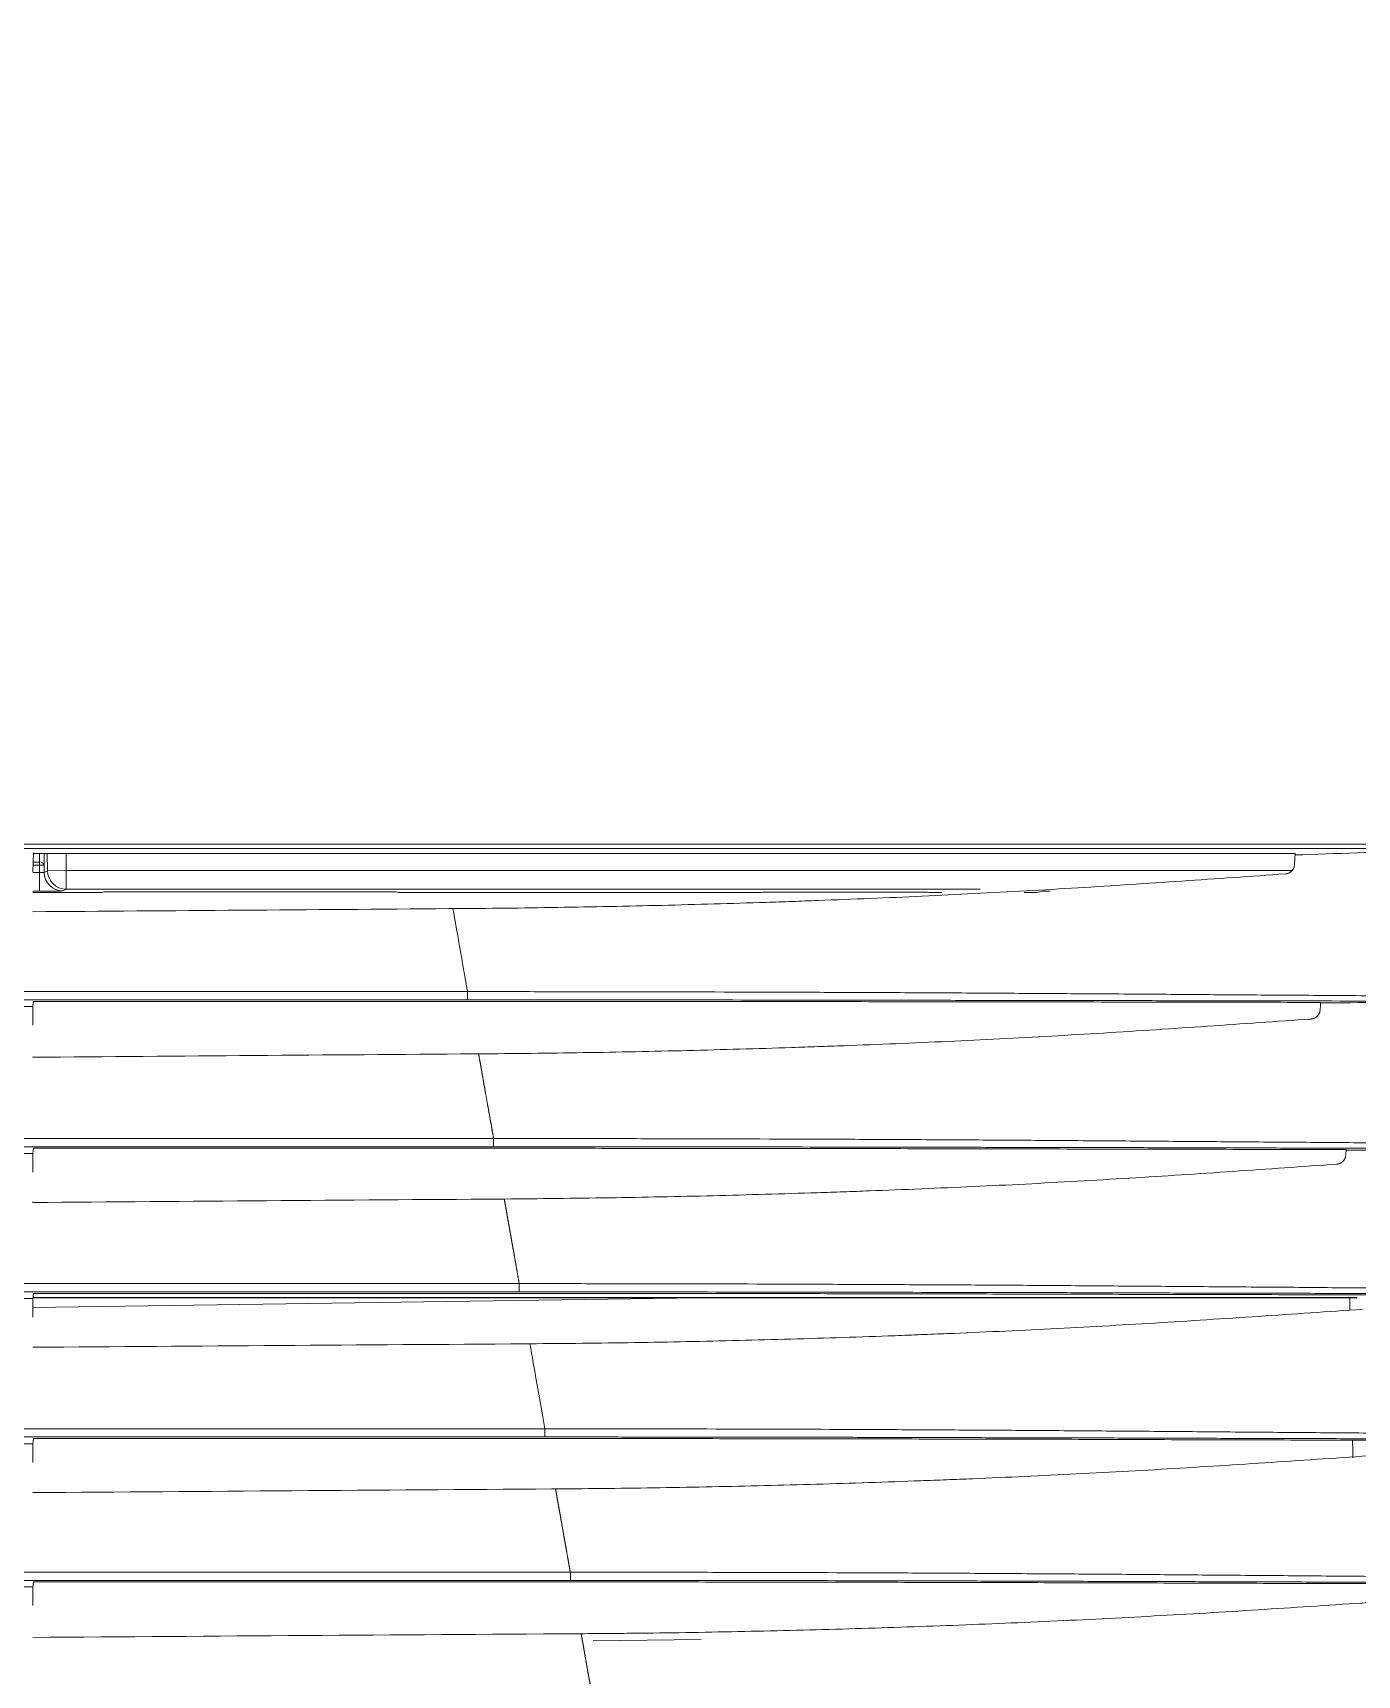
# Model space of a CAD drawing. Header units: millimetres. Extents: x 70151 to 230897, y 35202 to 113211.
# Drawn here: x 179064.2 to 179205.1, y 68914.6 to 69089.3 of the extents above; entities that cross this region are included whole.
import ezdxf

# ---------------------------------------------------------------- set-up
doc = ezdxf.new("R2010")
doc.units = ezdxf.units.MM
doc.header["$LTSCALE"] = 50
doc.layers.add('2-con', color=2, linetype='Continuous')
doc.layers.add('mark-B', color=2, linetype='Continuous', lineweight=20)

# ---------------------------------------------------------------- blocks, each defined once
blk = doc.blocks.new('무풍1WAY 대형')
at = {"layer": 'mark-B'}
for p, q in [((-480.4, -158.98), (-468.92, -158.82)), ((-409.41, -165.09), (-466.67, -165.09)), ((-466.49, -165.26), (466.47, -165.26)), ((-409.41, -165.09), (-409.34, -164.56)), ((-407.69, -164.56), (-409.34, -164.56)), ((466.47, -166.13), (-466.49, -166.13)), ((-409.41, -180.34), (-409.34, -179.8)), ((-407.69, -179.8), (-409.34, -179.8)), ((-409.41, -180.34), (-463.97, -180.34)), ((-463.79, -180.51), (463.77, -180.51)), ((463.77, -181.38), (-463.79, -181.38)), ((-409.35, -195.34), (-550.14, -195.34)), ((-482.71, -195.34), (-409.33, -194.3)), ((-409.41, -195.78), (-409.34, -195.23)), ((-407.69, -195.23), (-409.34, -195.23)), ((-409.41, -195.78), (-461.24, -195.78)), ((-461.06, -195.94), (461.04, -195.94)), ((461.04, -196.82), (-461.06, -196.82)), ((-409.41, -211.22), (-458.51, -211.22)), ((-409.41, -211.22), (-409.34, -210.67)), ((-407.69, -210.67), (-409.34, -210.67)), ((-458.33, -211.38), (458.31, -211.38)), ((458.31, -212.26), (-458.33, -212.26)), ((-409.41, -226.84), (-455.75, -226.84)), ((-455.56, -227), (455.55, -227)), ((-409.41, -226.84), (-409.34, -226.31)), ((-407.69, -226.31), (-409.34, -226.31)), ((455.55, -227.88), (-455.56, -227.88)), ((-516.53, -238.54), (-516.23, -238.44)), ((-510.08, -238.77), (-412.88, -238.77)), ((-504.49, -238.44), (-504.45, -238.46)), ((-487, -238.46), (-504.45, -238.46)), ((-487, -238.46), (-486.95, -238.44)), ((-485.46, -238.42), (-449.55, -238.42)), ((-447.95, -238.48), (-448.06, -238.44)), ((-446.96, -238.49), (-417.93, -238.49)), ((-416.82, -238.44), (-416.93, -238.48)), ((-415.33, -238.42), (-409.32, -238.42)), ((-412.88, -238.77), (-412.52, -238.59)), ((-412.88, -238.77), (-412.88, -240.76)), ((-410.03, -238.55), (-410.03, -240.54)), ((-410.03, -238.55), (-409.33, -238.55)), ((-412.88, -240.76), (-543.25, -240.76)), ((-410.89, -240.74), (-412.88, -240.76)), ((-412.86, -242.56), (-412.88, -240.76)), ((-410.53, -240.56), (-410.89, -240.74)), ((-410.89, -240.74), (-410.87, -242.56)), ((-410.52, -241.32), (-410.53, -240.56)), ((-409.33, -240.54), (-410.03, -240.54)), ((-410.03, -240.54), (-410.02, -241.31)), ((-409.33, -240.6), (-409.4, -242.64)), ((-543.57, -242.56), (-409.4, -242.56)), ((-410.55, -242.56), (-410.52, -241.32)), ((-410.02, -241.31), (-410.52, -241.32)), ((-410.02, -241.66), (-410.04, -242.56)), ((-410.02, -241.31), (-409.35, -241.31)), ((-410.02, -241.31), (-410.02, -241.66)), ((-409.36, -241.66), (-410.02, -241.66)), ((-409.4, -242.56), (-409.4, -242.64)), ((-409.4, -242.56), (-409.4, -242.64)), ((581.95, -243.57), (-581.96, -243.57)), ((-569.85, -243.1), (569.83, -243.1))]:
    blk.add_line(p, q, dxfattribs=at)
for centre, major_axis, ratio, start_param, end_param in [((-409.34, -162.58), (0, -1.99), 0.008727, 0.069813, 1.570796), ((-409.34, -177.81), (0, -1.99), 0.008727, 0.069813, 1.570796), ((-409.34, -193.25), (0, -1.99), 0.008727, 0.069813, 1.570796), ((-409.34, -208.68), (0, -1.99), 0.008727, 0.069813, 1.570796), ((-409.34, -224.32), (0, -1.99), 0.008727, 0.069813, 1.570796), ((-517.52, -238.54), (-0.996, 0), 0.017455, 1.5708, 3.089233), ((-514.74, -238.44), (-1.49, 0), 0.017455, 4.712389, 6.230825), ((-505.98, -238.44), (-1.49, 0), 0.017455, 3.193953, 4.712389), ((-485.46, -238.44), (-1.49, 0), 0.017455, 4.712389, 6.230825), ((-449.55, -238.44), (-1.49, 0), 0.017455, 3.193953, 4.712389), ((-446.96, -238.48), (-0.996, 0), 0.017455, 0.05236, 1.570793), ((-417.93, -238.48), (-0.996, 0), 0.017455, 1.5708, 3.089233), ((-415.33, -238.44), (-1.49, 0), 0.017455, 4.712389, 6.230825), ((-412.88, -240.76), (-0.89, 1.78), 0.999246, 4.258388, 5.817071), ((-410.03, -238.59), (2.49, 0), 0.017454, 1.570997, 3.106887), ((-412.52, -240.58), (-0.89, 1.78), 0.999246, 4.258388, 5.817071), ((-410.03, -240.58), (0.498, -0.023), 0.086991, 1.575842, 3.111732), ((-410.02, -241.31), (0.498, -0.012), 0.70701, 3.190961, 4.728939)]:
    blk.add_ellipse(centre, major_axis=major_axis, ratio=ratio, start_param=start_param, end_param=end_param, dxfattribs=at)
for points, knots in [([(-469.22, -150.7), (-469.21, -150.73), (-469.2, -150.79), (-469.18, -150.89), (-469.17, -150.98), (-469.15, -151.07), (-469.13, -151.17), (-469.12, -151.26), (-469.1, -151.35), (-469.08, -151.45), (-469.07, -151.54), (-469.05, -151.63), (-469.03, -151.72), (-469.02, -151.81), (-469, -151.91), (-468.99, -152), (-468.97, -152.09), (-468.95, -152.18), (-468.94, -152.27), (-468.92, -152.36), (-468.91, -152.45), (-468.89, -152.54), (-468.87, -152.63), (-468.86, -152.72), (-468.84, -152.81), (-468.83, -152.9), (-468.81, -152.99), (-468.79, -153.08), (-468.78, -153.17), (-468.76, -153.26), (-468.75, -153.34), (-468.73, -153.43), (-468.72, -153.52), (-468.7, -153.61), (-468.69, -153.69), (-468.67, -153.78), (-468.65, -153.87), (-468.64, -153.96), (-468.62, -154.04), (-468.61, -154.13), (-468.59, -154.22), (-468.58, -154.3), (-468.56, -154.39), (-468.55, -154.47), (-468.53, -154.56), (-468.52, -154.64), (-468.5, -154.73), (-468.49, -154.81), (-468.47, -154.9), (-468.46, -154.98), (-468.44, -155.07), (-468.43, -155.15), (-468.41, -155.23), (-468.4, -155.32), (-468.38, -155.4), (-468.37, -155.48), (-468.35, -155.57), (-468.34, -155.65), (-468.32, -155.73), (-468.31, -155.81), (-468.3, -155.9), (-468.28, -155.98), (-468.27, -156.06), (-468.25, -156.14), (-468.24, -156.22), (-468.22, -156.3), (-468.21, -156.38), (-468.2, -156.46), (-468.18, -156.55), (-468.17, -156.63), (-468.15, -156.71), (-468.14, -156.79), (-468.12, -156.86), (-468.11, -156.94), (-468.1, -157.02), (-468.08, -157.1), (-468.07, -157.18), (-468.05, -157.26), (-468.04, -157.34), (-468.03, -157.42), (-468.01, -157.49), (-468, -157.57), (-467.99, -157.65), (-467.97, -157.73), (-467.96, -157.8), (-467.94, -157.88), (-467.93, -157.96), (-467.92, -158.03), (-467.9, -158.11), (-467.89, -158.19), (-467.88, -158.26), (-467.86, -158.34), (-467.85, -158.41), (-467.84, -158.49), (-467.82, -158.56), (-467.81, -158.64), (-467.8, -158.71), (-467.78, -158.79), (-467.77, -158.86), (-467.76, -158.94), (-467.75, -159.01), (-467.73, -159.08), (-467.72, -159.16), (-467.71, -159.23), (-467.69, -159.3), (-467.68, -159.37), (-467.67, -159.45), (-467.65, -159.52), (-467.65, -159.57), (-467.64, -159.59)], [0, 0, 0, 0, 0.009385, 0.018768, 0.02815, 0.037529, 0.046908, 0.056284, 0.065659, 0.075032, 0.084404, 0.093775, 0.103143, 0.112511, 0.121877, 0.131241, 0.140605, 0.149967, 0.159327, 0.168686, 0.178045, 0.187401, 0.196757, 0.206111, 0.215465, 0.224817, 0.234168, 0.243518, 0.252867, 0.262215, 0.271562, 0.280909, 0.290254, 0.299598, 0.308942, 0.318284, 0.327626, 0.336967, 0.346308, 0.355648, 0.364987, 0.374325, 0.383663, 0.393, 0.402336, 0.411672, 0.421008, 0.430343, 0.439677, 0.449011, 0.458345, 0.467679, 0.477012, 0.486344, 0.495677, 0.505009, 0.514341, 0.523673, 0.533004, 0.542336, 0.551667, 0.560998, 0.570329, 0.579661, 0.588992, 0.598323, 0.607654, 0.616986, 0.626317, 0.635649, 0.644981, 0.654313, 0.663645, 0.672977, 0.68231, 0.691643, 0.700977, 0.71031, 0.719645, 0.728979, 0.738314, 0.74765, 0.756986, 0.766323, 0.77566, 0.784998, 0.794336, 0.803675, 0.813015, 0.822356, 0.831697, 0.841039, 0.850382, 0.859726, 0.86907, 0.878416, 0.887762, 0.897109, 0.906458, 0.915807, 0.925157, 0.934509, 0.943861, 0.953215, 0.962569, 0.971925, 0.981282, 0.99064, 1, 1, 1, 1]), ([(-467.64, -159.59), (-468.57, -159.6), (-469.5, -159.6), (-471.35, -159.62), (-472.28, -159.63), (-475.06, -159.66), (-476.91, -159.68), (-482.46, -159.77), (-486.16, -159.85), (-491.71, -159.98), (-493.55, -160.03), (-497.25, -160.14), (-499.09, -160.2), (-502.78, -160.32), (-504.63, -160.39), (-508.32, -160.52), (-510.16, -160.6), (-513.85, -160.75), (-515.69, -160.83), (-519.38, -161), (-521.22, -161.09), (-524.9, -161.28), (-526.74, -161.37), (-530.42, -161.58), (-532.26, -161.68), (-535.95, -161.9), (-537.79, -162.01), (-541.47, -162.25), (-543.31, -162.37), (-546.99, -162.61), (-548.83, -162.73), (-552.51, -162.98), (-554.35, -163.1), (-556.19, -163.22)], [0, 0, 0, 0, 0.03125, 0.03125, 0.0625, 0.0625, 0.125, 0.125, 0.25, 0.25, 0.3125, 0.3125, 0.375, 0.375, 0.4375, 0.4375, 0.5, 0.5, 0.5625, 0.5625, 0.625, 0.625, 0.6875, 0.6875, 0.75, 0.75, 0.8125, 0.8125, 0.875, 0.875, 0.9375, 0.9375, 1, 1, 1, 1]), ([(-466.49, -166.13), (-469.18, -166.13), (-471.88, -166.13), (-477.28, -166.13), (-479.97, -166.12), (-488.06, -166.1), (-493.46, -166.09), (-501.55, -166.05), (-504.24, -166.04), (-509.63, -166.01), (-512.33, -165.99), (-517.72, -165.96), (-520.42, -165.94), (-525.81, -165.9), (-528.5, -165.88), (-533.89, -165.83), (-536.59, -165.81), (-541.98, -165.77), (-544.67, -165.74), (-550.06, -165.7), (-552.76, -165.68), (-558.15, -165.63), (-560.84, -165.61), (-566.23, -165.57), (-568.93, -165.56), (-574.32, -165.53), (-577.02, -165.51), (-582.41, -165.49), (-585.11, -165.48), (-590.5, -165.47), (-593.2, -165.46), (-595.9, -165.46)], [0, 0, 0, 0, 0.0625, 0.0625, 0.125, 0.125, 0.25, 0.25, 0.3125, 0.3125, 0.375, 0.375, 0.4375, 0.4375, 0.5, 0.5, 0.5625, 0.5625, 0.625, 0.625, 0.6875, 0.6875, 0.75, 0.75, 0.8125, 0.8125, 0.875, 0.875, 0.9375, 0.9375, 1, 1, 1, 1]), ([(-582.96, -164.99), (-580.53, -164.99), (-578.11, -165), (-573.25, -165.01), (-570.82, -165.01), (-563.54, -165.03), (-558.69, -165.04), (-551.41, -165.07), (-548.99, -165.07), (-544.14, -165.09), (-541.71, -165.1), (-536.86, -165.11), (-532.01, -165.13), (-524.73, -165.15), (-517.46, -165.17), (-512.6, -165.19), (-507.75, -165.2), (-505.32, -165.21), (-500.47, -165.22), (-498.04, -165.22), (-490.76, -165.24), (-485.91, -165.24), (-478.63, -165.25), (-476.2, -165.25), (-471.34, -165.26), (-468.91, -165.26), (-466.49, -165.26)], [0, 0, 0, 0, 0.0625, 0.0625, 0.125, 0.125, 0.25, 0.25, 0.3125, 0.3125, 0.375, 0.375, 0.4375, 0.5, 0.5625, 0.625, 0.625, 0.6875, 0.6875, 0.75, 0.75, 0.875, 0.875, 0.9375, 0.9375, 1, 1, 1, 1]), ([(-557.17, -164.9), (-553.4, -164.91), (-549.63, -164.92), (-542.09, -164.94), (-538.32, -164.95), (-530.78, -164.98), (-527.01, -164.99), (-519.47, -165.01), (-515.7, -165.02), (-508.16, -165.04), (-504.39, -165.05), (-496.85, -165.06), (-493.08, -165.07), (-485.53, -165.08), (-481.76, -165.09), (-474.22, -165.09), (-470.44, -165.09), (-466.67, -165.09)], [0, 0, 0, 0, 0.125, 0.125, 0.25, 0.25, 0.375, 0.375, 0.5, 0.5, 0.625, 0.625, 0.75, 0.75, 0.875, 0.875, 1, 1, 1, 1]), ([(-466.49, -165.26), (-466.49, -165.26), (-466.49, -165.27), (-466.49, -165.31), (-466.49, -165.33), (-466.49, -165.39), (-466.49, -165.43), (-466.49, -165.51), (-466.49, -165.55), (-466.49, -165.65), (-466.49, -165.69), (-466.49, -165.79), (-466.49, -165.84), (-466.49, -165.94), (-466.49, -165.98), (-466.49, -166.06), (-466.49, -166.1), (-466.49, -166.13)], [0, 0, 0, 0, 0.125, 0.125, 0.25, 0.25, 0.375, 0.375, 0.5, 0.5, 0.625, 0.625, 0.75, 0.75, 0.875, 0.875, 1, 1, 1, 1]), ([(-466.49, -166.13), (-466.48, -166.17), (-466.47, -166.23), (-466.45, -166.32), (-466.44, -166.41), (-466.42, -166.51), (-466.4, -166.6), (-466.39, -166.69), (-466.37, -166.79), (-466.35, -166.88), (-466.34, -166.97), (-466.32, -167.06), (-466.3, -167.15), (-466.29, -167.24), (-466.27, -167.34), (-466.26, -167.43), (-466.24, -167.52), (-466.22, -167.61), (-466.21, -167.7), (-466.19, -167.79), (-466.18, -167.88), (-466.16, -167.97), (-466.14, -168.06), (-466.13, -168.15), (-466.11, -168.24), (-466.1, -168.33), (-466.08, -168.41), (-466.07, -168.5), (-466.05, -168.59), (-466.04, -168.68), (-466.02, -168.77), (-466, -168.85), (-465.99, -168.94), (-465.97, -169.03), (-465.96, -169.12), (-465.94, -169.2), (-465.93, -169.29), (-465.91, -169.38), (-465.9, -169.46), (-465.88, -169.55), (-465.87, -169.63), (-465.85, -169.72), (-465.84, -169.81), (-465.82, -169.89), (-465.81, -169.98), (-465.79, -170.06), (-465.78, -170.15), (-465.76, -170.23), (-465.75, -170.31), (-465.73, -170.4), (-465.72, -170.48), (-465.7, -170.57), (-465.69, -170.65), (-465.67, -170.73), (-465.66, -170.81), (-465.64, -170.9), (-465.63, -170.98), (-465.61, -171.06), (-465.6, -171.14), (-465.58, -171.23), (-465.57, -171.31), (-465.56, -171.39), (-465.54, -171.47), (-465.53, -171.55), (-465.51, -171.63), (-465.5, -171.71), (-465.48, -171.79), (-465.47, -171.87), (-465.46, -171.95), (-465.44, -172.03), (-465.43, -172.11), (-465.41, -172.19), (-465.4, -172.27), (-465.39, -172.35), (-465.37, -172.43), (-465.36, -172.51), (-465.34, -172.59), (-465.33, -172.67), (-465.32, -172.74), (-465.3, -172.82), (-465.29, -172.9), (-465.27, -172.98), (-465.26, -173.05), (-465.25, -173.13), (-465.23, -173.21), (-465.22, -173.29), (-465.21, -173.36), (-465.19, -173.44), (-465.18, -173.51), (-465.17, -173.59), (-465.15, -173.67), (-465.14, -173.74), (-465.13, -173.82), (-465.11, -173.89), (-465.1, -173.97), (-465.09, -174.04), (-465.07, -174.11), (-465.06, -174.19), (-465.05, -174.26), (-465.03, -174.34), (-465.02, -174.41), (-465.01, -174.48), (-465, -174.56), (-464.98, -174.63), (-464.97, -174.7), (-464.96, -174.77), (-464.94, -174.85), (-464.93, -174.92), (-464.92, -174.97), (-464.92, -174.99)], [0, 0, 0, 0, 0.009385, 0.018768, 0.02815, 0.03753, 0.046908, 0.056285, 0.06566, 0.075033, 0.084405, 0.093776, 0.103145, 0.112512, 0.121878, 0.131243, 0.140606, 0.149969, 0.159329, 0.168689, 0.178047, 0.187404, 0.19676, 0.206115, 0.215468, 0.22482, 0.234172, 0.243522, 0.252871, 0.26222, 0.271567, 0.280913, 0.290259, 0.299603, 0.308947, 0.31829, 0.327632, 0.336973, 0.346314, 0.355654, 0.364993, 0.374331, 0.383669, 0.393007, 0.402343, 0.41168, 0.421015, 0.43035, 0.439685, 0.449019, 0.458353, 0.467687, 0.47702, 0.486353, 0.495685, 0.505018, 0.51435, 0.523682, 0.533013, 0.542345, 0.551676, 0.561008, 0.570339, 0.57967, 0.589002, 0.598333, 0.607664, 0.616996, 0.626327, 0.635659, 0.64499, 0.654322, 0.663655, 0.672987, 0.68232, 0.691653, 0.700986, 0.71032, 0.719654, 0.728989, 0.738324, 0.747659, 0.756995, 0.766332, 0.775669, 0.785007, 0.794345, 0.803684, 0.813023, 0.822364, 0.831705, 0.841046, 0.850389, 0.859732, 0.869077, 0.878422, 0.887768, 0.897115, 0.906463, 0.915811, 0.925161, 0.934512, 0.943864, 0.953217, 0.962571, 0.971927, 0.981283, 0.990641, 1, 1, 1, 1]), ([(-464.92, -174.99), (-466.77, -175), (-468.63, -175.02), (-472.33, -175.06), (-474.19, -175.08), (-479.74, -175.17), (-483.44, -175.25), (-488.98, -175.38), (-490.83, -175.43), (-494.52, -175.54), (-496.37, -175.6), (-500.06, -175.72), (-501.91, -175.79), (-504.67, -175.89), (-505.59, -175.92), (-507.44, -176), (-508.36, -176.03), (-511.13, -176.15), (-512.97, -176.23), (-516.65, -176.4), (-518.49, -176.49), (-522.18, -176.68), (-524.02, -176.77), (-527.7, -176.98), (-529.54, -177.09), (-533.22, -177.31), (-535.06, -177.42), (-538.74, -177.66), (-540.58, -177.78), (-544.26, -178.03), (-546.1, -178.15), (-549.78, -178.4), (-551.62, -178.53), (-553.46, -178.66)], [0, 0, 0, 0, 0.0625, 0.0625, 0.125, 0.125, 0.25, 0.25, 0.3125, 0.3125, 0.375, 0.375, 0.4375, 0.4375, 0.46875, 0.46875, 0.5, 0.5, 0.5625, 0.5625, 0.625, 0.625, 0.6875, 0.6875, 0.75, 0.75, 0.8125, 0.8125, 0.875, 0.875, 0.9375, 0.9375, 1, 1, 1, 1]), ([(-549.72, -178.29), (-549.72, -178.33), (-549.72, -178.49), (-549.71, -178.78), (-549.7, -179.16), (-549.69, -179.53), (-549.68, -179.87), (-549.67, -180.08), (-549.67, -180.17)], [0, 0, 0, 0, 0.053928, 0.261667, 0.465767, 0.666275, 0.863235, 1, 1, 1, 1]), ([(-463.79, -181.38), (-464.13, -181.38), (-464.46, -181.38), (-465.14, -181.38), (-466.15, -181.38), (-468.51, -181.38), (-470.54, -181.38), (-474.59, -181.38), (-477.29, -181.37), (-485.39, -181.35), (-490.79, -181.34), (-498.89, -181.3), (-501.59, -181.29), (-506.99, -181.26), (-509.69, -181.24), (-515.08, -181.21), (-517.78, -181.19), (-523.18, -181.15), (-525.88, -181.13), (-531.27, -181.09), (-533.97, -181.07), (-539.37, -181.02), (-542.07, -181), (-547.46, -180.96), (-550.16, -180.94), (-555.56, -180.9), (-558.26, -180.88), (-566.35, -180.82), (-571.75, -180.79), (-579.85, -180.76), (-582.55, -180.75), (-586.6, -180.74), (-587.95, -180.74), (-589.97, -180.73), (-590.99, -180.73), (-592.17, -180.73), (-592.68, -180.73), (-593.01, -180.73), (-593.18, -180.73), (-593.35, -180.73)], [0, 0, 0, 0, 0.007812, 0.007812, 0.015625, 0.03125, 0.0625, 0.0625, 0.125, 0.125, 0.25, 0.25, 0.3125, 0.3125, 0.375, 0.375, 0.4375, 0.4375, 0.5, 0.5, 0.5625, 0.5625, 0.625, 0.625, 0.6875, 0.6875, 0.75, 0.75, 0.875, 0.875, 0.9375, 0.9375, 0.96875, 0.96875, 0.984375, 0.992187, 0.996094, 0.996094, 1, 1, 1, 1]), ([(-580.24, -180.26), (-575.39, -180.26), (-570.53, -180.27), (-560.83, -180.29), (-555.98, -180.31), (-548.7, -180.33), (-546.28, -180.34), (-541.43, -180.35), (-539, -180.36), (-534.15, -180.37), (-529.3, -180.39), (-522.02, -180.41), (-514.75, -180.43), (-509.9, -180.44), (-505.04, -180.45), (-502.62, -180.46), (-497.77, -180.47), (-495.34, -180.48), (-488.06, -180.49), (-483.21, -180.5), (-475.92, -180.5), (-473.5, -180.51), (-468.64, -180.51), (-466.22, -180.51), (-463.79, -180.51)], [0, 0, 0, 0, 0.125, 0.125, 0.25, 0.25, 0.3125, 0.3125, 0.375, 0.375, 0.4375, 0.5, 0.5625, 0.625, 0.625, 0.6875, 0.6875, 0.75, 0.75, 0.875, 0.875, 0.9375, 0.9375, 1, 1, 1, 1]), ([(-463.97, -180.34), (-467.74, -180.34), (-471.51, -180.34), (-479.05, -180.34), (-482.82, -180.33), (-490.36, -180.32), (-494.13, -180.32), (-501.67, -180.3), (-505.44, -180.29), (-512.98, -180.28), (-516.75, -180.27), (-524.28, -180.25), (-528.05, -180.23), (-535.59, -180.21), (-539.35, -180.2), (-546.89, -180.18), (-550.66, -180.17), (-554.43, -180.16)], [0, 0, 0, 0, 0.125, 0.125, 0.25, 0.25, 0.375, 0.375, 0.5, 0.5, 0.625, 0.625, 0.75, 0.75, 0.875, 0.875, 1, 1, 1, 1]), ([(-463.79, -181.38), (-463.79, -181.35), (-463.79, -181.31), (-463.79, -181.23), (-463.79, -181.19), (-463.79, -181.09), (-463.79, -181.04), (-463.79, -180.94), (-463.79, -180.9), (-463.79, -180.8), (-463.79, -180.76), (-463.79, -180.68), (-463.79, -180.64), (-463.79, -180.58), (-463.79, -180.56), (-463.79, -180.52), (-463.79, -180.51), (-463.79, -180.51)], [0, 0, 0, 0, 0.125, 0.125, 0.25, 0.25, 0.375, 0.375, 0.5, 0.5, 0.625, 0.625, 0.75, 0.75, 0.875, 0.875, 1, 1, 1, 1]), ([(-462.19, -190.43), (-462.42, -189.13), (-462.92, -186.31), (-463.49, -183.09), (-463.79, -181.38)], [0, 0, 0, 0, 0.498014, 1, 1, 1, 1]), ([(-462.19, -190.43), (-464.04, -190.44), (-465.9, -190.45), (-469.61, -190.5), (-471.46, -190.52), (-477.02, -190.61), (-480.71, -190.68), (-486.26, -190.82), (-488.11, -190.87), (-491.8, -190.98), (-493.65, -191.03), (-497.34, -191.16), (-499.18, -191.22), (-501.95, -191.32), (-502.87, -191.36), (-504.71, -191.43), (-505.64, -191.47), (-508.4, -191.58), (-510.24, -191.66), (-513.93, -191.83), (-515.77, -191.92), (-519.45, -192.11), (-521.29, -192.21), (-524.97, -192.41), (-526.81, -192.52), (-530.49, -192.74), (-532.33, -192.86), (-536.01, -193.1), (-537.85, -193.22), (-541.53, -193.46), (-543.37, -193.59), (-547.05, -193.84), (-548.89, -193.97), (-550.73, -194.09)], [0, 0, 0, 0, 0.0625, 0.0625, 0.125, 0.125, 0.25, 0.25, 0.3125, 0.3125, 0.375, 0.375, 0.4375, 0.4375, 0.46875, 0.46875, 0.5, 0.5, 0.5625, 0.5625, 0.625, 0.625, 0.6875, 0.6875, 0.75, 0.75, 0.8125, 0.8125, 0.875, 0.875, 0.9375, 0.9375, 1, 1, 1, 1]), ([(-551.7, -195.62), (-547.93, -195.63), (-544.16, -195.64), (-536.63, -195.66), (-532.86, -195.67), (-525.32, -195.68), (-521.55, -195.69), (-514.02, -195.71), (-510.25, -195.72), (-502.71, -195.74), (-498.94, -195.74), (-491.4, -195.76), (-487.63, -195.76), (-480.09, -195.77), (-476.32, -195.77), (-468.78, -195.78), (-465.01, -195.78), (-461.24, -195.78)], [0, 0, 0, 0, 0.125, 0.125, 0.25, 0.25, 0.375, 0.375, 0.5, 0.5, 0.625, 0.625, 0.75, 0.75, 0.875, 0.875, 1, 1, 1, 1]), ([(-550.1, -195.31), (-550.1, -195.31), (-550.1, -195.31), (-550.1, -195.31), (-550.1, -195.31), (-550.1, -195.3), (-550.1, -195.3), (-550.1, -195.3), (-550.1, -195.3), (-550.1, -195.3), (-550.1, -195.3), (-550.11, -195.29), (-550.11, -195.29), (-550.11, -195.29), (-550.11, -195.29), (-550.11, -195.29), (-550.11, -195.29), (-550.11, -195.29), (-550.11, -195.29), (-550.11, -195.29), (-550.11, -195.29), (-550.11, -195.29), (-550.11, -195.29), (-550.11, -195.29), (-550.11, -195.29), (-550.12, -195.29), (-550.12, -195.29), (-550.12, -195.29), (-550.12, -195.29), (-550.12, -195.29), (-550.12, -195.29), (-550.12, -195.29), (-550.12, -195.29), (-550.12, -195.29), (-550.12, -195.29), (-550.12, -195.29), (-550.12, -195.29), (-550.12, -195.29), (-550.12, -195.29), (-550.12, -195.29), (-550.12, -195.29), (-550.12, -195.3), (-550.13, -195.3), (-550.13, -195.3), (-550.13, -195.3), (-550.13, -195.3), (-550.13, -195.3), (-550.13, -195.3), (-550.13, -195.31), (-550.13, -195.31), (-550.13, -195.31), (-550.13, -195.31), (-550.13, -195.31), (-550.13, -195.31), (-550.13, -195.31), (-550.13, -195.32), (-550.13, -195.32), (-550.13, -195.32), (-550.13, -195.32), (-550.13, -195.32), (-550.13, -195.32), (-550.13, -195.33), (-550.14, -195.33), (-550.14, -195.33), (-550.14, -195.33), (-550.14, -195.33), (-550.14, -195.34), (-550.14, -195.34), (-550.14, -195.34), (-550.14, -195.34), (-550.14, -195.34), (-550.14, -195.34)], [0, 0, 0, 0, 0.016798, 0.03563, 0.054336, 0.072917, 0.091372, 0.109703, 0.12791, 0.145992, 0.163951, 0.181787, 0.199499, 0.217089, 0.234556, 0.251901, 0.269123, 0.286224, 0.303202, 0.320041, 0.336738, 0.353292, 0.369705, 0.385977, 0.402108, 0.4181, 0.433952, 0.449666, 0.465242, 0.480679, 0.49598, 0.511144, 0.526172, 0.541064, 0.555821, 0.570443, 0.58493, 0.599284, 0.613504, 0.627591, 0.641545, 0.655367, 0.669056, 0.682614, 0.696041, 0.709337, 0.722502, 0.735537, 0.748442, 0.761218, 0.773864, 0.786381, 0.798769, 0.811028, 0.82316, 0.835163, 0.847038, 0.858786, 0.870407, 0.881901, 0.893268, 0.904508, 0.915621, 0.926609, 0.93747, 0.948205, 0.958815, 0.969299, 0.979658, 0.989892, 1, 1, 1, 1]), ([(-409.35, -195.31), (-411.53, -195.31), (-419.49, -195.31), (-434.85, -195.31), (-457.07, -195.31), (-484.22, -195.31), (-515.77, -195.31), (-538.28, -195.31), (-550.1, -195.31)], [0, 0, 0, 0, 0.046507, 0.169499, 0.327423, 0.520279, 0.748068, 1, 1, 1, 1]), ([(-549.4, -194.08), (-549.4, -194.11), (-549.4, -194.19), (-549.4, -194.32), (-549.4, -194.45), (-549.4, -194.59), (-549.4, -194.72), (-549.39, -194.86), (-549.39, -194.99), (-549.39, -195.12), (-549.39, -195.25), (-549.39, -195.33), (-549.39, -195.36)], [0, 0, 0, 0, 0.077622, 0.183435, 0.288959, 0.394196, 0.49915, 0.603827, 0.70823, 0.812362, 0.916229, 1, 1, 1, 1]), ([(-461.06, -196.82), (-463.76, -196.82), (-466.45, -196.82), (-471.85, -196.81), (-474.54, -196.81), (-482.63, -196.79), (-488.03, -196.78), (-496.12, -196.74), (-498.81, -196.73), (-504.21, -196.7), (-506.9, -196.69), (-512.29, -196.66), (-514.99, -196.64), (-520.38, -196.6), (-523.08, -196.58), (-528.47, -196.54), (-531.16, -196.52), (-536.55, -196.48), (-539.25, -196.46), (-544.64, -196.42), (-547.34, -196.39), (-552.73, -196.35), (-555.42, -196.34), (-560.82, -196.3), (-563.51, -196.28), (-568.9, -196.25), (-571.6, -196.24), (-576.99, -196.22), (-579.69, -196.21), (-585.09, -196.2), (-587.78, -196.2), (-590.48, -196.2)], [0, 0, 0, 0, 0.0625, 0.0625, 0.125, 0.125, 0.25, 0.25, 0.3125, 0.3125, 0.375, 0.375, 0.4375, 0.4375, 0.5, 0.5, 0.5625, 0.5625, 0.625, 0.625, 0.6875, 0.6875, 0.75, 0.75, 0.8125, 0.8125, 0.875, 0.875, 0.9375, 0.9375, 1, 1, 1, 1]), ([(-577.5, -195.72), (-572.65, -195.73), (-567.8, -195.73), (-558.09, -195.75), (-553.24, -195.77), (-545.97, -195.79), (-543.54, -195.79), (-538.69, -195.8), (-536.26, -195.81), (-531.41, -195.82), (-526.56, -195.84), (-519.29, -195.86), (-512.01, -195.88), (-507.16, -195.89), (-499.88, -195.9), (-495.03, -195.91), (-485.33, -195.93), (-480.47, -195.93), (-473.19, -195.94), (-470.77, -195.94), (-465.91, -195.94), (-463.48, -195.94), (-461.06, -195.94)], [0, 0, 0, 0, 0.125, 0.125, 0.25, 0.25, 0.3125, 0.3125, 0.375, 0.375, 0.4375, 0.5, 0.5625, 0.625, 0.625, 0.75, 0.75, 0.875, 0.875, 0.9375, 0.9375, 1, 1, 1, 1]), ([(-461.06, -195.94), (-461.06, -195.95), (-461.06, -195.96), (-461.06, -195.99), (-461.06, -196.02), (-461.06, -196.08), (-461.06, -196.11), (-461.06, -196.19), (-461.06, -196.24), (-461.06, -196.33), (-461.06, -196.38), (-461.06, -196.48), (-461.06, -196.53), (-461.06, -196.62), (-461.06, -196.67), (-461.06, -196.75), (-461.06, -196.79), (-461.06, -196.82)], [0, 0, 0, 0, 0.125, 0.125, 0.25, 0.25, 0.375, 0.375, 0.5, 0.5, 0.625, 0.625, 0.75, 0.75, 0.875, 0.875, 1, 1, 1, 1]), ([(-461.06, -196.82), (-461.05, -196.85), (-461.04, -196.92), (-461.02, -197.01), (-461.01, -197.11), (-460.99, -197.2), (-460.97, -197.29), (-460.96, -197.39), (-460.94, -197.48), (-460.92, -197.58), (-460.91, -197.67), (-460.89, -197.76), (-460.87, -197.86), (-460.86, -197.95), (-460.84, -198.04), (-460.83, -198.14), (-460.81, -198.23), (-460.79, -198.32), (-460.78, -198.41), (-460.76, -198.5), (-460.74, -198.6), (-460.73, -198.69), (-460.71, -198.78), (-460.7, -198.87), (-460.68, -198.96), (-460.66, -199.05), (-460.65, -199.14), (-460.63, -199.23), (-460.62, -199.32), (-460.6, -199.41), (-460.58, -199.5), (-460.57, -199.59), (-460.55, -199.68), (-460.54, -199.77), (-460.52, -199.85), (-460.51, -199.94), (-460.49, -200.03), (-460.47, -200.12), (-460.46, -200.21), (-460.44, -200.29), (-460.43, -200.38), (-460.41, -200.47), (-460.4, -200.56), (-460.38, -200.64), (-460.37, -200.73), (-460.35, -200.82), (-460.34, -200.9), (-460.32, -200.99), (-460.31, -201.07), (-460.29, -201.16), (-460.28, -201.24), (-460.26, -201.33), (-460.25, -201.41), (-460.23, -201.5), (-460.22, -201.58), (-460.2, -201.67), (-460.19, -201.75), (-460.17, -201.83), (-460.16, -201.92), (-460.14, -202), (-460.13, -202.08), (-460.11, -202.17), (-460.1, -202.25), (-460.08, -202.33), (-460.07, -202.41), (-460.05, -202.5), (-460.04, -202.58), (-460.02, -202.66), (-460.01, -202.74), (-460, -202.82), (-459.98, -202.9), (-459.97, -202.98), (-459.95, -203.06), (-459.94, -203.14), (-459.92, -203.23), (-459.91, -203.31), (-459.9, -203.38), (-459.88, -203.46), (-459.87, -203.54), (-459.85, -203.62), (-459.84, -203.7), (-459.83, -203.78), (-459.81, -203.86), (-459.8, -203.94), (-459.79, -204.01), (-459.77, -204.09), (-459.76, -204.17), (-459.74, -204.25), (-459.73, -204.32), (-459.72, -204.4), (-459.7, -204.48), (-459.69, -204.56), (-459.68, -204.63), (-459.66, -204.71), (-459.65, -204.78), (-459.64, -204.86), (-459.62, -204.93), (-459.61, -205.01), (-459.6, -205.09), (-459.58, -205.16), (-459.57, -205.23), (-459.56, -205.31), (-459.54, -205.38), (-459.53, -205.46), (-459.52, -205.53), (-459.5, -205.6), (-459.49, -205.68), (-459.48, -205.75), (-459.47, -205.8), (-459.47, -205.82)], [0, 0, 0, 0, 0.009388, 0.018773, 0.028157, 0.037539, 0.04692, 0.056299, 0.065676, 0.075051, 0.084425, 0.093798, 0.103169, 0.112538, 0.121906, 0.131272, 0.140637, 0.150001, 0.159363, 0.168724, 0.178083, 0.187441, 0.196798, 0.206154, 0.215509, 0.224862, 0.234215, 0.243566, 0.252916, 0.262265, 0.271613, 0.28096, 0.290306, 0.299651, 0.308995, 0.318339, 0.327681, 0.337023, 0.346364, 0.355704, 0.365044, 0.374382, 0.38372, 0.393058, 0.402395, 0.411731, 0.421066, 0.430402, 0.439736, 0.44907, 0.458404, 0.467737, 0.47707, 0.486403, 0.495735, 0.505067, 0.514399, 0.52373, 0.533061, 0.542392, 0.551723, 0.561054, 0.570385, 0.579715, 0.589046, 0.598377, 0.607707, 0.617038, 0.626369, 0.635699, 0.64503, 0.654362, 0.663693, 0.673025, 0.682356, 0.691689, 0.701021, 0.710354, 0.719687, 0.729021, 0.738355, 0.747689, 0.757024, 0.76636, 0.775696, 0.785032, 0.794369, 0.803707, 0.813046, 0.822385, 0.831725, 0.841066, 0.850407, 0.859749, 0.869092, 0.878436, 0.887781, 0.897127, 0.906474, 0.915822, 0.92517, 0.93452, 0.943871, 0.953223, 0.962576, 0.97193, 0.981286, 0.990642, 1, 1, 1, 1]), ([(-459.47, -205.82), (-461.32, -205.84), (-463.18, -205.85), (-466.88, -205.9), (-468.74, -205.92), (-474.29, -206.01), (-477.99, -206.08), (-483.53, -206.22), (-485.38, -206.27), (-489.08, -206.38), (-490.92, -206.43), (-493.69, -206.52), (-494.61, -206.56), (-496.46, -206.62), (-497.38, -206.65), (-500.15, -206.76), (-501.99, -206.83), (-505.68, -206.98), (-507.52, -207.06), (-511.2, -207.23), (-513.05, -207.32), (-516.73, -207.51), (-518.57, -207.61), (-522.25, -207.82), (-524.09, -207.93), (-527.77, -208.15), (-529.61, -208.27), (-533.29, -208.51), (-535.13, -208.63), (-538.8, -208.88), (-540.64, -209.01), (-544.32, -209.27), (-546.16, -209.4), (-548, -209.53)], [0, 0, 0, 0, 0.0625, 0.0625, 0.125, 0.125, 0.25, 0.25, 0.3125, 0.3125, 0.375, 0.375, 0.40625, 0.40625, 0.4375, 0.4375, 0.5, 0.5, 0.5625, 0.5625, 0.625, 0.625, 0.6875, 0.6875, 0.75, 0.75, 0.8125, 0.8125, 0.875, 0.875, 0.9375, 0.9375, 1, 1, 1, 1]), ([(-548.95, -210.45), (-548.95, -210.39), (-548.94, -210.33), (-548.91, -210.25), (-548.9, -210.22), (-548.89, -210.18), (-548.88, -210.16), (-548.87, -210.13), (-548.87, -210.12), (-548.83, -210.05), (-548.8, -210), (-548.75, -209.93), (-548.73, -209.9), (-548.7, -209.87), (-548.69, -209.86), (-548.67, -209.84), (-548.66, -209.83), (-548.61, -209.77), (-548.56, -209.74), (-548.49, -209.68), (-548.46, -209.67), (-548.42, -209.65), (-548.41, -209.64), (-548.38, -209.63), (-548.37, -209.62), (-548.3, -209.59), (-548.24, -209.57), (-548.17, -209.55), (-548.15, -209.55), (-548.12, -209.54), (-548.11, -209.54), (-548.06, -209.53), (-548.03, -209.53), (-548, -209.53)], [0, 0, 0, 0, 0.125, 0.125, 0.1875, 0.1875, 0.21875, 0.21875, 0.25, 0.25, 0.375, 0.375, 0.4375, 0.4375, 0.46875, 0.46875, 0.5, 0.5, 0.625, 0.625, 0.6875, 0.6875, 0.71875, 0.71875, 0.75, 0.75, 0.875, 0.875, 0.90625, 0.90625, 0.9375, 0.9375, 1, 1, 1, 1]), ([(-574.76, -211.18), (-572.6, -211.18), (-570.45, -211.17), (-566.14, -211.14), (-563.99, -211.13), (-557.55, -211.09), (-553.27, -211.05), (-548.99, -211.01)], [0, 0, 0, 0, 0.25, 0.25, 0.5, 0.5, 1, 1, 1, 1]), ([(-574.76, -211.18), (-569.91, -211.19), (-565.06, -211.2), (-555.36, -211.21), (-550.51, -211.22), (-543.23, -211.24), (-540.8, -211.25), (-535.95, -211.26), (-533.53, -211.26), (-528.68, -211.28), (-523.83, -211.29), (-516.55, -211.3), (-509.28, -211.32), (-504.42, -211.33), (-497.15, -211.34), (-492.3, -211.35), (-482.59, -211.37), (-475.31, -211.37), (-468.03, -211.38), (-463.18, -211.38), (-460.75, -211.38), (-458.33, -211.38)], [0, 0, 0, 0, 0.125, 0.125, 0.25, 0.25, 0.3125, 0.3125, 0.375, 0.375, 0.4375, 0.5, 0.5625, 0.625, 0.625, 0.75, 0.75, 0.875, 0.9375, 0.9375, 1, 1, 1, 1]), ([(-548.97, -211.08), (-545.2, -211.09), (-541.43, -211.09), (-533.9, -211.11), (-530.13, -211.12), (-522.59, -211.13), (-518.82, -211.14), (-511.29, -211.16), (-507.52, -211.16), (-499.98, -211.18), (-496.21, -211.18), (-488.67, -211.19), (-484.9, -211.2), (-477.36, -211.21), (-473.59, -211.21), (-466.05, -211.21), (-462.28, -211.22), (-458.51, -211.22)], [0, 0, 0, 0, 0.125, 0.125, 0.25, 0.25, 0.375, 0.375, 0.5, 0.5, 0.625, 0.625, 0.75, 0.75, 0.875, 0.875, 1, 1, 1, 1]), ([(-458.33, -212.26), (-461.02, -212.26), (-463.72, -212.25), (-469.12, -212.25), (-471.81, -212.24), (-479.9, -212.23), (-485.3, -212.21), (-493.38, -212.18), (-496.08, -212.17), (-501.47, -212.15), (-504.17, -212.13), (-509.56, -212.1), (-512.26, -212.08), (-517.65, -212.05), (-520.34, -212.03), (-525.73, -211.99), (-528.43, -211.97), (-533.82, -211.93), (-536.52, -211.91), (-541.91, -211.87), (-544.6, -211.85), (-549.99, -211.81), (-552.69, -211.79), (-560.78, -211.74), (-566.17, -211.71), (-574.26, -211.68), (-576.95, -211.68), (-582.35, -211.67), (-585.04, -211.66), (-587.74, -211.66)], [0, 0, 0, 0, 0.0625, 0.0625, 0.125, 0.125, 0.25, 0.25, 0.3125, 0.3125, 0.375, 0.375, 0.4375, 0.4375, 0.5, 0.5, 0.5625, 0.5625, 0.625, 0.625, 0.6875, 0.6875, 0.75, 0.75, 0.875, 0.875, 0.9375, 0.9375, 1, 1, 1, 1]), ([(-458.33, -211.38), (-458.33, -211.38), (-458.33, -211.39), (-458.33, -211.43), (-458.33, -211.45), (-458.33, -211.51), (-458.33, -211.55), (-458.33, -211.63), (-458.33, -211.67), (-458.33, -211.77), (-458.33, -211.82), (-458.33, -211.91), (-458.33, -211.96), (-458.33, -212.06), (-458.33, -212.1), (-458.33, -212.19), (-458.33, -212.22), (-458.33, -212.26)], [0, 0, 0, 0, 0.125, 0.125, 0.25, 0.25, 0.375, 0.375, 0.5, 0.5, 0.625, 0.625, 0.75, 0.75, 0.875, 0.875, 1, 1, 1, 1]), ([(-458.33, -212.26), (-458.32, -212.29), (-458.31, -212.35), (-458.29, -212.45), (-458.28, -212.54), (-458.26, -212.64), (-458.24, -212.73), (-458.23, -212.82), (-458.21, -212.92), (-458.19, -213.01), (-458.18, -213.11), (-458.16, -213.2), (-458.14, -213.29), (-458.13, -213.39), (-458.11, -213.48), (-458.1, -213.57), (-458.08, -213.66), (-458.06, -213.76), (-458.05, -213.85), (-458.03, -213.94), (-458.01, -214.03), (-458, -214.12), (-457.98, -214.21), (-457.97, -214.3), (-457.95, -214.4), (-457.93, -214.49), (-457.92, -214.58), (-457.9, -214.67), (-457.89, -214.76), (-457.87, -214.85), (-457.85, -214.93), (-457.84, -215.02), (-457.82, -215.11), (-457.81, -215.2), (-457.79, -215.29), (-457.78, -215.38), (-457.76, -215.47), (-457.74, -215.55), (-457.73, -215.64), (-457.71, -215.73), (-457.7, -215.82), (-457.68, -215.9), (-457.67, -215.99), (-457.65, -216.08), (-457.64, -216.16), (-457.62, -216.25), (-457.61, -216.34), (-457.59, -216.42), (-457.58, -216.51), (-457.56, -216.59), (-457.55, -216.68), (-457.53, -216.76), (-457.52, -216.85), (-457.5, -216.93), (-457.49, -217.02), (-457.47, -217.1), (-457.46, -217.19), (-457.44, -217.27), (-457.43, -217.35), (-457.41, -217.44), (-457.4, -217.52), (-457.38, -217.6), (-457.37, -217.69), (-457.35, -217.77), (-457.34, -217.85), (-457.32, -217.93), (-457.31, -218.01), (-457.29, -218.1), (-457.28, -218.18), (-457.27, -218.26), (-457.25, -218.34), (-457.24, -218.42), (-457.22, -218.5), (-457.21, -218.58), (-457.19, -218.66), (-457.18, -218.74), (-457.17, -218.82), (-457.15, -218.9), (-457.14, -218.98), (-457.12, -219.06), (-457.11, -219.14), (-457.1, -219.22), (-457.08, -219.29), (-457.07, -219.37), (-457.06, -219.45), (-457.04, -219.53), (-457.03, -219.61), (-457.01, -219.68), (-457, -219.76), (-456.99, -219.84), (-456.97, -219.91), (-456.96, -219.99), (-456.95, -220.07), (-456.93, -220.14), (-456.92, -220.22), (-456.91, -220.3), (-456.89, -220.37), (-456.88, -220.45), (-456.87, -220.52), (-456.85, -220.6), (-456.84, -220.67), (-456.83, -220.74), (-456.81, -220.82), (-456.8, -220.89), (-456.79, -220.97), (-456.77, -221.04), (-456.76, -221.11), (-456.75, -221.19), (-456.74, -221.24), (-456.74, -221.26)], [0, 0, 0, 0, 0.009388, 0.018773, 0.028157, 0.037539, 0.04692, 0.056299, 0.065676, 0.075051, 0.084425, 0.093798, 0.103169, 0.112538, 0.121906, 0.131272, 0.140637, 0.150001, 0.159363, 0.168724, 0.178083, 0.187441, 0.196798, 0.206154, 0.215509, 0.224862, 0.234215, 0.243566, 0.252916, 0.262265, 0.271613, 0.28096, 0.290306, 0.299651, 0.308995, 0.318339, 0.327681, 0.337023, 0.346364, 0.355704, 0.365044, 0.374382, 0.38372, 0.393058, 0.402395, 0.411731, 0.421066, 0.430402, 0.439736, 0.44907, 0.458404, 0.467737, 0.47707, 0.486403, 0.495735, 0.505067, 0.514399, 0.52373, 0.533061, 0.542392, 0.551723, 0.561054, 0.570385, 0.579715, 0.589046, 0.598377, 0.607707, 0.617038, 0.626369, 0.635699, 0.64503, 0.654362, 0.663693, 0.673025, 0.682356, 0.691689, 0.701021, 0.710354, 0.719687, 0.729021, 0.738355, 0.747689, 0.757024, 0.76636, 0.775696, 0.785032, 0.794369, 0.803707, 0.813046, 0.822385, 0.831725, 0.841066, 0.850407, 0.859749, 0.869092, 0.878436, 0.887781, 0.897127, 0.906474, 0.915822, 0.92517, 0.93452, 0.943871, 0.953223, 0.962576, 0.97193, 0.981286, 0.990642, 1, 1, 1, 1]), ([(-456.74, -221.26), (-458.59, -221.27), (-460.45, -221.29), (-464.16, -221.33), (-466.01, -221.36), (-471.57, -221.44), (-475.26, -221.52), (-480.81, -221.66), (-482.66, -221.71), (-486.35, -221.81), (-488.2, -221.87), (-490.97, -221.96), (-491.89, -221.99), (-493.73, -222.06), (-494.66, -222.09), (-497.42, -222.19), (-499.27, -222.26), (-502.95, -222.42), (-504.8, -222.5), (-508.48, -222.67), (-510.32, -222.76), (-514, -222.95), (-515.84, -223.05), (-519.52, -223.25), (-521.36, -223.36), (-525.04, -223.59), (-526.88, -223.7), (-530.56, -223.95), (-532.4, -224.07), (-536.08, -224.32), (-537.91, -224.45), (-541.59, -224.71), (-543.43, -224.83), (-545.27, -224.96)], [0, 0, 0, 0, 0.0625, 0.0625, 0.125, 0.125, 0.25, 0.25, 0.3125, 0.3125, 0.375, 0.375, 0.40625, 0.40625, 0.4375, 0.4375, 0.5, 0.5, 0.5625, 0.5625, 0.625, 0.625, 0.6875, 0.6875, 0.75, 0.75, 0.8125, 0.8125, 0.875, 0.875, 0.9375, 0.9375, 1, 1, 1, 1]), ([(-546.22, -225.89), (-546.22, -225.83), (-546.21, -225.77), (-546.18, -225.68), (-546.18, -225.65), (-546.16, -225.61), (-546.15, -225.6), (-546.14, -225.57), (-546.14, -225.56), (-546.1, -225.49), (-546.07, -225.44), (-546.02, -225.36), (-546, -225.34), (-545.97, -225.31), (-545.96, -225.3), (-545.94, -225.27), (-545.93, -225.26), (-545.88, -225.21), (-545.83, -225.17), (-545.76, -225.12), (-545.73, -225.1), (-545.69, -225.08), (-545.68, -225.08), (-545.65, -225.06), (-545.64, -225.06), (-545.57, -225.02), (-545.51, -225.01), (-545.44, -224.99), (-545.42, -224.98), (-545.39, -224.98), (-545.38, -224.97), (-545.33, -224.97), (-545.3, -224.96), (-545.27, -224.96)], [0, 0, 0, 0, 0.125, 0.125, 0.1875, 0.1875, 0.21875, 0.21875, 0.25, 0.25, 0.375, 0.375, 0.4375, 0.4375, 0.46875, 0.46875, 0.5, 0.5, 0.625, 0.625, 0.6875, 0.6875, 0.71875, 0.71875, 0.75, 0.75, 0.875, 0.875, 0.90625, 0.90625, 0.9375, 0.9375, 1, 1, 1, 1]), ([(-572, -226.85), (-569.85, -226.84), (-567.71, -226.83), (-563.41, -226.8), (-561.27, -226.79), (-554.84, -226.75), (-550.56, -226.71), (-546.28, -226.67)], [0, 0, 0, 0, 0.25, 0.25, 0.5, 0.5, 1, 1, 1, 1]), ([(-572, -226.85), (-567.15, -226.85), (-562.3, -226.86), (-552.6, -226.87), (-547.75, -226.88), (-540.47, -226.89), (-538.04, -226.9), (-533.19, -226.91), (-530.77, -226.91), (-525.92, -226.92), (-521.07, -226.93), (-513.79, -226.94), (-506.51, -226.95), (-501.66, -226.96), (-494.38, -226.97), (-489.53, -226.98), (-479.83, -226.99), (-474.98, -226.99), (-467.7, -227), (-465.27, -227), (-460.42, -227), (-457.99, -227), (-455.56, -227)], [0, 0, 0, 0, 0.125, 0.125, 0.25, 0.25, 0.3125, 0.3125, 0.375, 0.375, 0.4375, 0.5, 0.5625, 0.625, 0.625, 0.75, 0.75, 0.875, 0.875, 0.9375, 0.9375, 1, 1, 1, 1]), ([(-546.26, -226.73), (-542.49, -226.74), (-538.72, -226.74), (-531.18, -226.76), (-527.41, -226.76), (-519.86, -226.78), (-516.09, -226.78), (-508.55, -226.79), (-504.78, -226.8), (-497.24, -226.81), (-493.47, -226.81), (-485.92, -226.82), (-482.15, -226.82), (-474.61, -226.83), (-470.84, -226.83), (-463.29, -226.83), (-459.52, -226.84), (-455.75, -226.84)], [0, 0, 0, 0, 0.125, 0.125, 0.25, 0.25, 0.375, 0.375, 0.5, 0.5, 0.625, 0.625, 0.75, 0.75, 0.875, 0.875, 1, 1, 1, 1]), ([(-455.56, -227), (-455.56, -227), (-455.56, -227.01), (-455.56, -227.05), (-455.56, -227.07), (-455.56, -227.13), (-455.56, -227.17), (-455.56, -227.25), (-455.56, -227.29), (-455.56, -227.39), (-455.56, -227.44), (-455.56, -227.54), (-455.56, -227.59), (-455.56, -227.68), (-455.56, -227.72), (-455.56, -227.81), (-455.56, -227.84), (-455.56, -227.88)], [0, 0, 0, 0, 0.125, 0.125, 0.25, 0.25, 0.375, 0.375, 0.5, 0.5, 0.625, 0.625, 0.75, 0.75, 0.875, 0.875, 1, 1, 1, 1]), ([(-455.56, -227.88), (-456.24, -227.88), (-456.91, -227.88), (-458.26, -227.88), (-460.28, -227.88), (-462.3, -227.87), (-466.35, -227.87), (-469.04, -227.87), (-477.13, -227.85), (-482.52, -227.84), (-490.61, -227.81), (-493.31, -227.8), (-498.7, -227.78), (-501.39, -227.77), (-506.78, -227.74), (-509.48, -227.72), (-514.87, -227.69), (-517.56, -227.67), (-522.95, -227.64), (-525.65, -227.62), (-531.04, -227.58), (-533.73, -227.56), (-539.12, -227.52), (-541.82, -227.5), (-547.21, -227.47), (-549.9, -227.45), (-557.99, -227.4), (-563.38, -227.38), (-571.47, -227.35), (-574.16, -227.34), (-579.55, -227.33), (-582.25, -227.33), (-584.95, -227.32)], [0, 0, 0, 0, 0.015625, 0.015625, 0.03125, 0.0625, 0.0625, 0.125, 0.125, 0.25, 0.25, 0.3125, 0.3125, 0.375, 0.375, 0.4375, 0.4375, 0.5, 0.5, 0.5625, 0.5625, 0.625, 0.625, 0.6875, 0.6875, 0.75, 0.75, 0.875, 0.875, 0.9375, 0.9375, 1, 1, 1, 1]), ([(-454, -236.7), (-454.23, -235.41), (-454.72, -232.66), (-455.27, -229.52), (-455.56, -227.88)], [0, 0, 0, 0, 0.505327, 1, 1, 1, 1]), ([(-454, -236.7), (-455.86, -236.72), (-457.72, -236.73), (-461.43, -236.77), (-463.28, -236.8), (-468.84, -236.89), (-472.54, -236.96), (-478.09, -237.1), (-479.93, -237.15), (-483.63, -237.25), (-485.47, -237.31), (-488.24, -237.4), (-489.16, -237.43), (-491.01, -237.5), (-491.93, -237.53), (-494.7, -237.64), (-496.54, -237.71), (-500.23, -237.86), (-502.07, -237.94), (-505.75, -238.11), (-507.6, -238.2), (-511.28, -238.39), (-513.12, -238.49), (-516.8, -238.7), (-518.63, -238.8), (-522.31, -239.03), (-524.15, -239.15), (-527.83, -239.39), (-529.67, -239.51), (-533.35, -239.76), (-535.18, -239.89), (-538.86, -240.14), (-540.7, -240.27), (-542.54, -240.4)], [0, 0, 0, 0, 0.0625, 0.0625, 0.125, 0.125, 0.25, 0.25, 0.3125, 0.3125, 0.375, 0.375, 0.40625, 0.40625, 0.4375, 0.4375, 0.5, 0.5, 0.5625, 0.5625, 0.625, 0.625, 0.6875, 0.6875, 0.75, 0.75, 0.8125, 0.8125, 0.875, 0.875, 0.9375, 0.9375, 1, 1, 1, 1]), ([(-543.49, -241.32), (-543.49, -241.26), (-543.48, -241.21), (-543.46, -241.12), (-543.45, -241.09), (-543.43, -241.05), (-543.43, -241.03), (-543.41, -241.01), (-543.41, -240.99), (-543.38, -240.93), (-543.34, -240.87), (-543.29, -240.8), (-543.27, -240.78), (-543.24, -240.74), (-543.23, -240.73), (-543.21, -240.71), (-543.2, -240.7), (-543.15, -240.65), (-543.1, -240.61), (-543.03, -240.56), (-543, -240.54), (-542.96, -240.52), (-542.95, -240.51), (-542.92, -240.5), (-542.91, -240.49), (-542.84, -240.46), (-542.78, -240.44), (-542.71, -240.42), (-542.69, -240.42), (-542.66, -240.41), (-542.65, -240.41), (-542.6, -240.4), (-542.57, -240.4), (-542.54, -240.4)], [0, 0, 0, 0, 0.125, 0.125, 0.1875, 0.1875, 0.21875, 0.21875, 0.25, 0.25, 0.375, 0.375, 0.4375, 0.4375, 0.46875, 0.46875, 0.5, 0.5, 0.625, 0.625, 0.6875, 0.6875, 0.71875, 0.71875, 0.75, 0.75, 0.875, 0.875, 0.90625, 0.90625, 0.9375, 0.9375, 1, 1, 1, 1]), ([(-543.57, -242.41), (-547.94, -242.57), (-552.31, -242.71), (-561.07, -242.94), (-565.45, -243.04), (-569.85, -243.1)], [0, 0, 0, 0, 0.5, 0.5, 1, 1, 1, 1]), ([(-548.82, -332.72), (-549.91, -332.72), (-551, -332.72), (-553.17, -332.72), (-554.8, -332.72), (-556.43, -332.72), (-557.51, -332.72), (-558.06, -332.72), (-558.87, -332.72), (-559.14, -332.72), (-559.69, -332.72), (-559.96, -332.72), (-560.77, -332.72), (-561.32, -332.72), (-562.13, -332.72), (-562.4, -332.72), (-562.94, -332.72), (-563.22, -332.72), (-563.76, -332.71), (-564.03, -332.7), (-564.57, -332.68), (-564.84, -332.67), (-566.19, -332.6), (-567.26, -332.51), (-569.39, -332.27), (-570.45, -332.11), (-572.56, -331.72), (-573.6, -331.5), (-575.69, -330.98), (-576.72, -330.68), (-578.27, -330.18), (-578.78, -330.01), (-579.42, -329.78), (-579.55, -329.73), (-579.8, -329.64), (-580.18, -329.5), (-581.57, -328.96), (-582.81, -328.43), (-584.75, -327.51), (-586.66, -326.53), (-588.5, -325.43), (-590.3, -324.26), (-591.19, -323.65), (-592.49, -322.69), (-592.92, -322.36), (-593.55, -321.86), (-593.76, -321.69), (-594.08, -321.43), (-594.18, -321.34), (-594.39, -321.17), (-595.33, -320.38), (-596.24, -319.56), (-597.02, -318.81)], [0, 0, 0, 0, 0.0625, 0.0625, 0.125, 0.15625, 0.15625, 0.1875, 0.1875, 0.203125, 0.203125, 0.21875, 0.21875, 0.25, 0.25, 0.265625, 0.265625, 0.28125, 0.28125, 0.296875, 0.296875, 0.3125, 0.3125, 0.375, 0.375, 0.4375, 0.4375, 0.5, 0.5, 0.5625, 0.5625, 0.59375, 0.59375, 0.601562, 0.601562, 0.609375, 0.625, 0.6875, 0.6875, 0.75, 0.8125, 0.8125, 0.875, 0.875, 0.90625, 0.90625, 0.921875, 0.921875, 0.929687, 0.929687, 0.9375, 1, 1, 1, 1]), ([(-596.32, -318.07), (-595.56, -318.82), (-594.76, -319.53), (-593.85, -320.31), (-593.74, -320.4), (-593.54, -320.57), (-593.44, -320.65), (-593.13, -320.91), (-592.5, -321.41), (-591.87, -321.89), (-590.59, -322.84), (-589.72, -323.44), (-587.94, -324.58), (-586.13, -325.66), (-584.26, -326.62), (-582.35, -327.53), (-581.13, -328.05), (-579.76, -328.58), (-579.39, -328.72), (-579.14, -328.81), (-579.01, -328.85), (-578.38, -329.08), (-577.88, -329.25), (-576.36, -329.73), (-575.34, -330.02), (-573.29, -330.53), (-572.26, -330.75), (-570.18, -331.13), (-569.14, -331.28), (-567.05, -331.52), (-565.99, -331.6), (-564.67, -331.67), (-564.27, -331.68), (-563.87, -331.69), (-563.6, -331.7), (-563.47, -331.7), (-563.07, -331.71), (-562.8, -331.71), (-562.27, -331.71), (-562, -331.71), (-561.2, -331.71), (-560.66, -331.71), (-559.86, -331.71), (-559.6, -331.71), (-559.06, -331.71), (-558.8, -331.71), (-557.99, -331.71), (-557.46, -331.71), (-556.39, -331.71), (-554.79, -331.71), (-553.19, -331.71), (-551.05, -331.71), (-549.98, -331.71), (-548.91, -331.71)], [0, 0, 0, 0, 0.0625, 0.0625, 0.070313, 0.070313, 0.078125, 0.078125, 0.09375, 0.125, 0.125, 0.1875, 0.1875, 0.25, 0.3125, 0.3125, 0.375, 0.390625, 0.398437, 0.398437, 0.40625, 0.40625, 0.4375, 0.4375, 0.5, 0.5, 0.5625, 0.5625, 0.625, 0.625, 0.6875, 0.6875, 0.703125, 0.710937, 0.710937, 0.71875, 0.71875, 0.734375, 0.734375, 0.75, 0.75, 0.78125, 0.78125, 0.796875, 0.796875, 0.8125, 0.8125, 0.84375, 0.84375, 0.875, 0.9375, 0.9375, 1, 1, 1, 1])]:
    blk.add_open_spline(points, degree=3, knots=knots, dxfattribs=at)
for points in [[(-467.27, -159.59), (-467.39, -159.59), (-467.52, -159.59), (-467.64, -159.59)], [(-409.33, -159.2), (-428.64, -159.33), (-447.95, -159.46), (-467.27, -159.59)], [(-409.33, -174.59), (-427.72, -174.73), (-446.12, -174.86), (-464.52, -174.99)], [(-409.33, -174.63), (-409.33, -174.62), (-409.33, -174.61), (-409.33, -174.59)], [(-464.52, -174.99), (-464.65, -174.99), (-464.79, -174.99), (-464.92, -174.99)], [(-409.33, -190.05), (-426.81, -190.18), (-444.3, -190.3), (-461.79, -190.42)], [(-409.33, -190.07), (-409.33, -190.06), (-409.33, -190.06), (-409.33, -190.05)], [(-462.19, -190.43), (-462.06, -190.43), (-461.92, -190.42), (-461.79, -190.42)], [(-459.04, -205.82), (-459.18, -205.82), (-459.32, -205.82), (-459.47, -205.82)], [(-459.04, -205.82), (-442.47, -205.7), (-425.9, -205.57), (-409.33, -205.45)], [(-409.33, -205.51), (-409.33, -205.49), (-409.33, -205.47), (-409.33, -205.45)], [(-548.95, -210.45), (-548.96, -210.64), (-548.98, -210.82), (-548.99, -211.01)], [(-548.99, -211.01), (-548.99, -211.03), (-548.98, -211.06), (-548.97, -211.08)], [(-456.31, -221.26), (-456.45, -221.26), (-456.59, -221.26), (-456.74, -221.26)], [(-456.31, -221.26), (-440.65, -221.14), (-424.99, -221.02), (-409.33, -220.9)], [(-409.33, -220.94), (-409.33, -220.93), (-409.33, -220.92), (-409.33, -220.9)], [(-546.22, -225.89), (-546.24, -226.15), (-546.26, -226.41), (-546.28, -226.67)], [(-546.26, -226.73), (-546.27, -226.71), (-546.27, -226.69), (-546.28, -226.67)], [(-454, -236.7), (-453.86, -236.7), (-453.72, -236.7), (-453.58, -236.7)], [(-453.58, -236.7), (-438.83, -236.59), (-424.08, -236.48), (-409.33, -236.37)], [(-409.33, -236.38), (-409.33, -236.37), (-409.33, -236.37), (-409.33, -236.37)], [(-543.49, -241.32), (-543.52, -241.69), (-543.55, -242.05), (-543.57, -242.41)], [(-543.57, -242.56), (-543.57, -242.51), (-543.57, -242.46), (-543.57, -242.41)]]:
    blk.add_open_spline(points, degree=3, dxfattribs=at)
blk = doc.blocks.new('dpdjzjs')
at = {"layer": 'mark-B', "rotation": 180}
blk.add_blockref('무풍1WAY 대형', (178654.91, 88751.49), dxfattribs=at)

msp = doc.modelspace()

# ---------------------------------------------------------------- block references
at = {"layer": '2-con'}
msp.add_blockref('dpdjzjs', (0, -19992.04), dxfattribs=at)

doc.saveas('drawing.dxf')
